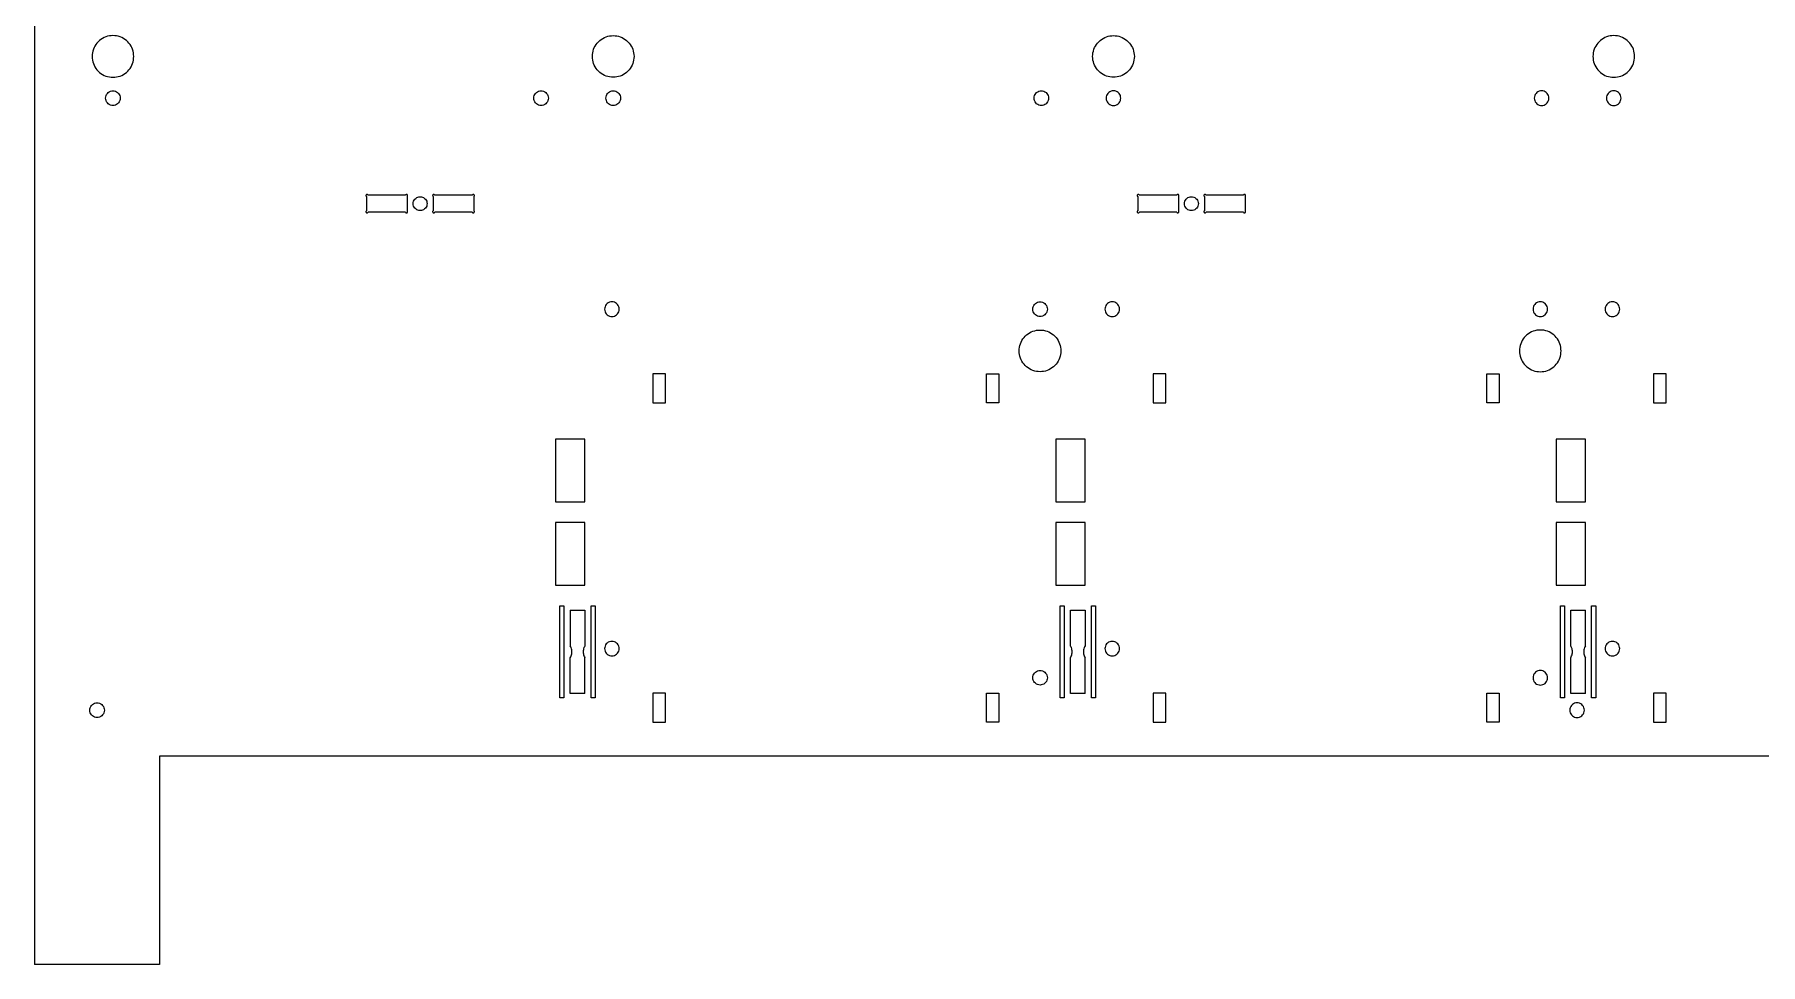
# Model space of a CAD drawing. Extents: x 0 to 1890, y 0 to 1229.
# Drawn here: x 0 to 414, y 473 to 696.1 of the extents above; entities that cross this region are included whole.
import ezdxf

# ---------------------------------------------------------------- set-up
doc = ezdxf.new("R2010")
doc.units = 0
doc.layers.get('0').update_dxf_attribs({"linetype": 'CONTINUOUS'})

msp = doc.modelspace()

# ---------------------------------------------------------------- linework, layer by layer
at = {"color": 7}
for points in [[(29.999992, 837.999762), (0, 837.999762), (0, 472.999867)], [(79.633327, 657.190045), (79.633327, 653.809571)], [(88.990211, 657.566468), (80.009739, 657.566468)], [(89.366626, 657.190045), (89.366626, 653.809571)], [(95.633323, 657.190045), (95.633323, 653.809571)], [(104.990206, 657.566468), (96.009737, 657.566468)], [(105.366621, 657.190045), (105.366621, 653.809571)], [(264.633265, 657.190045), (264.633265, 653.809571)], [(273.990173, 657.566468), (265.009688, 657.566468)], [(274.366569, 657.190045), (274.366569, 653.809571)], [(280.633276, 657.190045), (280.633276, 653.809571)], [(289.990158, 657.566468), (281.009673, 657.566468)], [(290.36658, 657.190045), (290.36658, 653.809571)], [(88.990211, 653.433175), (80.009739, 653.433175)], [(104.990206, 653.433175), (96.009737, 653.433175)], [(273.990173, 653.433175), (265.009688, 653.433175)], [(289.990158, 653.433175), (281.009673, 653.433175)], [(148.34496, 614.689825), (148.34496, 607.689825), (151.344958, 607.689825)], [(151.344958, 614.689825), (148.34496, 614.689825)], [(151.344958, 607.689825), (151.344958, 614.689825)], [(228.344936, 607.689825), (228.344936, 614.689825)], [(228.344936, 614.689825), (231.344934, 614.689825), (231.344934, 607.689825)], [(268.344919, 614.689825), (268.344919, 607.689825), (271.344922, 607.689825)], [(271.344922, 614.689825), (268.344919, 614.689825)], [(271.344922, 607.689825), (271.344922, 614.689825)], [(348.344895, 607.689825), (348.344895, 614.689825)], [(348.344895, 614.689825), (351.344899, 614.689825), (351.344899, 607.689825)], [(388.344883, 614.689825), (388.344883, 607.689825), (391.344887, 607.689825)], [(391.344887, 614.689825), (388.344883, 614.689825)], [(391.344887, 607.689825), (391.344887, 614.689825)], [(231.344934, 607.689825), (228.344936, 607.689825)], [(351.344899, 607.689825), (348.344895, 607.689825)], [(131.999964, 598.999826), (124.999964, 598.999826), (124.999964, 583.999834)], [(131.999964, 583.999834), (131.999964, 598.999826)], [(251.999931, 598.999826), (244.999931, 598.999826), (244.999931, 583.999834)], [(251.999931, 583.999834), (251.999931, 598.999826)], [(371.999908, 598.999826), (364.999908, 598.999826), (364.999908, 583.999834)], [(371.999908, 583.999834), (371.999908, 598.999826)], [(124.999964, 583.999834), (131.999964, 583.999834)], [(244.999931, 583.999834), (251.999931, 583.999834)], [(364.999908, 583.999834), (371.999908, 583.999834)], [(131.999964, 578.999845), (124.999964, 578.999845), (124.999964, 563.999853)], [(131.999964, 563.999853), (131.999964, 578.999845)], [(251.999931, 578.999845), (244.999931, 578.999845), (244.999931, 563.999853)], [(251.999931, 563.999853), (251.999931, 578.999845)], [(371.999908, 578.999845), (364.999908, 578.999845), (364.999908, 563.999853)], [(371.999908, 563.999853), (371.999908, 578.999845)], [(124.999964, 563.999853), (131.999964, 563.999853)], [(244.999931, 563.999853), (251.999931, 563.999853)], [(364.999908, 563.999853), (371.999908, 563.999853)], [(125.999964, 558.999843), (126.999964, 558.999843)], [(126.999964, 536.999848), (125.999964, 536.999848), (125.999964, 558.999843)], [(126.999964, 558.999843), (126.999964, 536.999848)], [(133.499963, 558.999843), (134.499963, 558.999843)], [(134.499963, 536.999848), (133.499963, 536.999848), (133.499963, 558.999843)], [(134.499963, 558.999843), (134.499963, 536.999848)], [(245.999931, 558.999843), (246.999931, 558.999843)], [(246.999931, 536.999848), (245.999931, 536.999848), (245.999931, 558.999843)], [(246.999931, 558.999843), (246.999931, 536.999848)], [(253.49993, 558.999843), (254.499928, 558.999843)], [(254.499928, 536.999848), (253.49993, 536.999848), (253.49993, 558.999843)], [(254.499928, 558.999843), (254.499928, 536.999848)], [(365.999901, 558.999843), (366.999893, 558.999843)], [(366.999893, 536.999848), (365.999901, 536.999848), (365.999901, 558.999843)], [(366.999893, 558.999843), (366.999893, 536.999848)], [(373.499884, 558.999843), (374.499903, 558.999843)], [(374.499903, 536.999848), (373.499884, 536.999848), (373.499884, 558.999843)], [(374.499903, 558.999843), (374.499903, 536.999848)], [(128.499964, 557.999843), (131.999964, 557.999843)], [(128.499964, 557.999843), (128.499964, 549.469541)], [(131.999964, 557.999843), (131.999964, 549.469541)], [(248.499931, 557.999843), (251.999931, 557.999843)], [(248.499931, 549.469541), (248.499931, 557.999843)], [(251.999931, 557.999843), (251.999931, 549.469541)], [(368.499895, 557.999843), (371.999908, 557.999843)], [(368.499895, 549.469541), (368.499895, 557.999843)], [(371.999908, 549.469541), (371.999908, 557.999843)], [(131.999964, 537.999849), (128.499964, 537.999849), (128.499964, 546.530153)], [(131.999964, 537.999849), (131.999964, 546.530153)], [(251.999931, 537.999849), (248.499931, 537.999849), (248.499931, 546.530153)], [(251.999931, 537.999849), (251.999931, 546.530153)], [(371.999908, 537.999849), (368.499895, 537.999849), (368.499895, 546.530153)], [(371.999908, 537.999849), (371.999908, 546.530153)], [(148.34496, 538.089849), (148.34496, 531.089852), (151.344958, 531.089852)], [(151.344958, 538.089849), (148.34496, 538.089849)], [(151.344958, 531.089852), (151.344958, 538.089849)], [(228.344936, 531.089852), (228.344936, 538.089849)], [(228.344936, 538.089849), (231.344934, 538.089849), (231.344934, 531.089852)], [(268.344919, 538.089849), (268.344919, 531.089852), (271.344922, 531.089852)], [(271.344922, 538.089849), (268.344919, 538.089849)], [(271.344922, 531.089852), (271.344922, 538.089849)], [(348.344895, 531.089852), (348.344895, 538.089849)], [(348.344895, 538.089849), (351.344899, 538.089849), (351.344899, 531.089852)], [(388.344883, 538.089849), (388.344883, 531.089852), (391.344887, 531.089852)], [(391.344887, 538.089849), (388.344883, 538.089849)], [(391.344887, 531.089852), (391.344887, 538.089849)], [(231.344934, 531.089852), (228.344936, 531.089852)], [(351.344899, 531.089852), (348.344895, 531.089852)], [(709.99981, 522.999854), (29.999992, 522.999854)], [(29.999992, 522.999854), (29.999992, 472.999867)], [(29.999992, 472.999867), (0, 472.999867)]]:
    msp.add_lwpolyline(points, dxfattribs=at)
for points in [[(23.809993, 690.809793)], [(143.80996, 690.809793)], [(263.809927, 690.809793)], [(383.809898, 690.809793)], [(20.559994, 680.809816)], [(123.249965, 680.809816)], [(140.55996, 680.809816)], [(243.249932, 680.809816)], [(260.559926, 680.809816)], [(363.249898, 680.809816)], [(380.559891, 680.809816)], [(94.166624, 655.499808)], [(279.166559, 655.499808)], [(140.24996, 630.189827)], [(242.939933, 630.189827)], [(260.249927, 630.189827)], [(362.93989, 630.189827)], [(380.249902, 630.189827)], [(246.189931, 620.189823)], [(366.189896, 620.189823)], [(140.24996, 548.759846)], [(260.249927, 548.759846)], [(380.249902, 548.759846)], [(242.939933, 541.779849)], [(362.93989, 541.779849)], [(16.749995, 533.99985)], [(371.7499, 533.99985)]]:
    msp.add_lwpolyline(points, close=True, dxfattribs=at)
for points, knots in [([(23.809993, 690.809793), (23.750371, 691.394467), (23.63198, 692.555443), (22.711726, 694.089806), (21.364166, 695.230596), (19.695109, 695.835645), (17.92488, 695.835645), (16.255824, 695.230596), (14.908264, 694.089806), (13.988009, 692.555443), (13.869618, 691.394467), (13.809996, 690.809793)], [0, 0, 0, 0, 1.745075, 3.465169, 5.210244, 6.95532, 8.675413, 10.420489, 12.165564, 13.885658, 15.630733, 15.630733, 15.630733, 15.630733]), ([(143.80996, 690.809793), (143.75022, 691.394366), (143.631595, 692.555146), (142.711262, 694.089135), (141.363739, 695.229615), (139.695084, 695.834488), (137.924454, 695.834488), (136.258137, 695.229615), (134.901282, 694.089135), (134.015621, 692.555146), (133.706392, 690.809793), (134.015621, 689.064441), (134.901283, 687.530452), (136.258138, 686.389972), (137.924455, 685.785099), (139.695085, 685.785099), (141.363739, 686.389972), (142.711262, 687.530452), (143.631595, 689.064441), (143.75022, 690.22522), (143.80996, 690.809793)], [0, 0, 0, 0, 1.74482, 3.464669, 5.209489, 6.954309, 8.674158, 10.418979, 12.163799, 13.883648, 15.628468, 17.373288, 19.093137, 20.837957, 22.582777, 24.302626, 26.047446, 27.792266, 29.512115, 31.256935, 31.256935, 31.256935, 31.256935]), ([(263.809927, 690.809793), (263.750187, 691.394366), (263.631562, 692.555146), (262.711229, 694.089135), (261.363706, 695.229615), (259.695052, 695.834488), (257.924421, 695.834488), (256.258104, 695.229615), (254.90125, 694.089135), (254.015588, 692.555146), (253.706359, 690.809793), (254.015588, 689.064441), (254.90125, 687.530452), (256.258105, 686.389972), (257.924422, 685.785099), (259.695052, 685.785099), (261.363706, 686.389972), (262.711229, 687.530452), (263.631563, 689.064441), (263.750187, 690.22522), (263.809927, 690.809793)], [0, 0, 0, 0, 1.74482, 3.464669, 5.209489, 6.954309, 8.674158, 10.418979, 12.163799, 13.883648, 15.628468, 17.373288, 19.093137, 20.837957, 22.582777, 24.302626, 26.047446, 27.792266, 29.512115, 31.256935, 31.256935, 31.256935, 31.256935]), ([(383.8099, 690.809793), (383.750159, 691.394366), (383.631533, 692.555146), (382.711199, 694.089135), (381.363675, 695.229615), (379.695021, 695.834488), (377.924391, 695.834488), (376.258074, 695.229615), (374.901219, 694.089135), (374.015558, 692.555146), (373.706328, 690.809793), (374.015559, 689.064441), (374.901221, 687.530452), (376.258076, 686.389972), (377.924393, 685.785099), (379.695023, 685.785099), (381.363677, 686.389972), (382.711201, 687.530452), (383.631534, 689.064441), (383.750158, 690.22522), (383.809898, 690.809793)], [0, 0, 0, 0, 1.74482, 3.46467, 5.20949, 6.95431, 8.674159, 10.418979, 12.163799, 13.883648, 15.628469, 17.373289, 19.093138, 20.837958, 22.582778, 24.302627, 26.047447, 27.792267, 29.512116, 31.256937, 31.256937, 31.256937, 31.256937]), ([(13.809996, 690.809793), (13.869618, 690.22512), (13.988009, 689.064144), (14.908264, 687.529781), (16.255824, 686.388991), (17.92488, 685.783942), (19.695109, 685.783942), (21.364166, 686.388991), (22.711726, 687.529781), (23.63198, 689.064144), (23.750371, 690.22512), (23.809993, 690.809793)], [0, 0, 0, 0, 1.745075, 3.465169, 5.210244, 6.95532, 8.675413, 10.420489, 12.165564, 13.885658, 15.630733, 15.630733, 15.630733, 15.630733]), ([(20.559994, 680.809816), (20.539085, 681.014417), (20.497567, 681.42069), (20.17545, 681.957586), (19.703817, 682.356754), (19.119788, 682.568459), (18.500067, 682.568459), (17.916856, 682.356754), (17.441957, 681.957586), (17.131976, 681.42069), (17.023746, 680.809816), (17.131976, 680.198943), (17.441957, 679.662047), (17.916856, 679.262879), (18.500067, 679.051173), (19.119788, 679.051173), (19.703817, 679.262879), (20.17545, 679.662047), (20.497567, 680.198943), (20.539085, 680.605216), (20.559994, 680.809816)], [0, 0, 0, 0, 0.610687, 1.212634, 1.823321, 2.434008, 3.035955, 3.646643, 4.25733, 4.859277, 5.469964, 6.080651, 6.682598, 7.293285, 7.903972, 8.505919, 9.116606, 9.727293, 10.329241, 10.939928, 10.939928, 10.939928, 10.939928]), ([(123.249965, 680.809816), (123.229239, 681.014573), (123.188083, 681.421154), (122.86611, 681.958637), (122.394344, 682.358289), (121.809968, 682.570271), (121.189832, 682.570271), (120.606266, 682.358289), (120.131263, 681.958637), (119.821318, 681.421154), (119.714035, 680.809816), (119.821318, 680.198479), (120.131263, 679.660996), (120.606266, 679.261343), (121.189832, 679.049362), (121.809968, 679.049362), (122.394344, 679.261343), (122.86611, 679.660996), (123.188083, 680.198479), (123.229239, 680.605059), (123.249965, 680.809816)], [0, 0, 0, 0, 0.611087, 1.213417, 1.824503, 2.43559, 3.03792, 3.649007, 4.260093, 4.862423, 5.47351, 6.084596, 6.686927, 7.298013, 7.9091, 8.51143, 9.122517, 9.733603, 10.335933, 10.94702, 10.94702, 10.94702, 10.94702]), ([(140.55996, 680.809816), (140.539233, 681.014573), (140.498078, 681.421154), (140.176105, 681.958637), (139.704339, 682.358289), (139.119962, 682.570271), (138.499827, 682.570271), (137.916261, 682.358289), (137.441257, 681.958637), (137.131313, 681.421154), (137.024029, 680.809816), (137.131313, 680.198479), (137.441257, 679.660996), (137.916261, 679.261343), (138.499827, 679.049362), (139.119962, 679.049362), (139.704339, 679.261343), (140.176105, 679.660996), (140.498078, 680.198479), (140.539233, 680.605059), (140.55996, 680.809816)], [0, 0, 0, 0, 0.611087, 1.213417, 1.824503, 2.43559, 3.03792, 3.649007, 4.260093, 4.862423, 5.47351, 6.084596, 6.686927, 7.298013, 7.9091, 8.51143, 9.122517, 9.733603, 10.335933, 10.94702, 10.94702, 10.94702, 10.94702]), ([(243.249932, 680.809816), (243.229023, 681.014417), (243.187504, 681.42069), (242.865388, 681.957586), (242.393754, 682.356754), (241.809725, 682.568459), (241.190005, 682.568459), (240.606794, 682.356754), (240.131895, 681.957586), (239.821913, 681.42069), (239.713683, 680.809816), (239.821913, 680.198943), (240.131895, 679.662047), (240.606794, 679.262879), (241.190005, 679.051173), (241.809726, 679.051173), (242.393755, 679.262879), (242.865388, 679.662047), (243.187504, 680.198943), (243.229023, 680.605216), (243.249932, 680.809816)], [0, 0, 0, 0, 0.610687, 1.212634, 1.823321, 2.434008, 3.035956, 3.646643, 4.25733, 4.859277, 5.469964, 6.080651, 6.682598, 7.293285, 7.903972, 8.505919, 9.116607, 9.727294, 10.329241, 10.939928, 10.939928, 10.939928, 10.939928]), ([(260.559927, 680.809816), (260.539018, 681.014417), (260.497499, 681.42069), (260.175382, 681.957586), (259.703749, 682.356754), (259.11972, 682.568459), (258.499999, 682.568459), (257.916788, 682.356754), (257.441889, 681.957586), (257.131908, 681.42069), (257.023677, 680.809816), (257.131908, 680.198943), (257.441889, 679.662047), (257.916789, 679.262879), (258.5, 679.051173), (259.11972, 679.051173), (259.703749, 679.262879), (260.175382, 679.662047), (260.497499, 680.198943), (260.539018, 680.605216), (260.559926, 680.809816)], [0, 0, 0, 0, 0.610687, 1.212634, 1.823321, 2.434008, 3.035956, 3.646643, 4.25733, 4.859277, 5.469964, 6.080651, 6.682598, 7.293285, 7.903972, 8.505919, 9.116607, 9.727294, 10.329241, 10.939928, 10.939928, 10.939928, 10.939928]), ([(363.249902, 680.809816), (363.228991, 681.014417), (363.187469, 681.42069), (362.865351, 681.957585), (362.393718, 682.356754), (361.809688, 682.568459), (361.189968, 682.568459), (360.606757, 682.356754), (360.131858, 681.957586), (359.821876, 681.42069), (359.713645, 680.809816), (359.821879, 680.198943), (360.131861, 679.662047), (360.60676, 679.262879), (361.189971, 679.051173), (361.809692, 679.051173), (362.393721, 679.262879), (362.865354, 679.662047), (363.187471, 680.198943), (363.228989, 680.605216), (363.249898, 680.809816)], [0, 0, 0, 0, 0.610688, 1.212636, 1.823323, 2.43401, 3.035957, 3.646645, 4.257332, 4.859279, 5.469966, 6.080653, 6.682601, 7.293288, 7.903975, 8.505922, 9.116609, 9.727296, 10.329244, 10.939931, 10.939931, 10.939931, 10.939931]), ([(380.559891, 680.809816), (380.539457, 681.014822), (380.498881, 681.421891), (380.177134, 681.960308), (379.705173, 682.360731), (379.120182, 682.573153), (378.499614, 682.573153), (377.914623, 682.360731), (377.442662, 681.960308), (377.120915, 681.421891), (377.080339, 681.014822), (377.059904, 680.809816)], [0, 0, 0, 0, 0.611722, 1.214662, 1.826384, 2.438106, 3.041046, 3.652768, 4.26449, 4.86743, 5.479152, 5.479152, 5.479152, 5.479152]), ([(377.059904, 680.809816), (377.080339, 680.60481), (377.120915, 680.197741), (377.442662, 679.659324), (377.914623, 679.258901), (378.499614, 679.046479), (379.120182, 679.046479), (379.705173, 679.258901), (380.177134, 679.659324), (380.498881, 680.197741), (380.539457, 680.60481), (380.559891, 680.809816)], [0, 0, 0, 0, 0.611722, 1.214662, 1.826384, 2.438106, 3.041046, 3.652768, 4.26449, 4.86743, 5.479152, 5.479152, 5.479152, 5.479152]), ([(80.009739, 657.566468), (79.987009, 657.596812), (79.941981, 657.656924), (79.835975, 657.703992), (79.722028, 657.707824), (79.615395, 657.665263), (79.534521, 657.584387), (79.491964, 657.477753), (79.495798, 657.363806), (79.54287, 657.257801), (79.602982, 657.212775), (79.633327, 657.190045)], [0, 0, 0, 0, 0.112155, 0.222175, 0.334329, 0.446484, 0.556504, 0.668658, 0.780813, 0.890833, 1.002987, 1.002987, 1.002987, 1.002987]), ([(89.366626, 657.190045), (89.39697, 657.212775), (89.457082, 657.257802), (89.504152, 657.363807), (89.507985, 657.477753), (89.465427, 657.584386), (89.384554, 657.665261), (89.277922, 657.707821), (89.163976, 657.70399), (89.05797, 657.656923), (89.012942, 657.596812), (88.990211, 657.566468)], [0, 0, 0, 0, 0.112154, 0.222173, 0.334327, 0.44648, 0.5565, 0.668653, 0.780807, 0.890826, 1.00298, 1.00298, 1.00298, 1.00298]), ([(94.166624, 655.499808), (94.146711, 655.694664), (94.10717, 656.081587), (93.800395, 656.592911), (93.351225, 656.973067), (92.795013, 657.17469), (92.204808, 657.17469), (91.649375, 656.973067), (91.197094, 656.592911), (90.901877, 656.081587), (90.798802, 655.499808), (90.901877, 654.91803), (91.197094, 654.406705), (91.649375, 654.026549), (92.204808, 653.824927), (92.795013, 653.824927), (93.351225, 654.026549), (93.800395, 654.406705), (94.10717, 654.91803), (94.146711, 655.304952), (94.166624, 655.499808)], [0, 0, 0, 0, 0.581601, 1.154878, 1.736479, 2.31808, 2.891357, 3.472958, 4.054559, 4.627836, 5.209437, 5.791038, 6.364316, 6.945917, 7.527517, 8.100795, 8.682396, 9.263997, 9.837274, 10.418875, 10.418875, 10.418875, 10.418875]), ([(96.009737, 657.566468), (95.987007, 657.596812), (95.941979, 657.656923), (95.835973, 657.70399), (95.722027, 657.707821), (95.615395, 657.665261), (95.534521, 657.584386), (95.491963, 657.477753), (95.495797, 657.363807), (95.542867, 657.257802), (95.602978, 657.212775), (95.633323, 657.190045)], [0, 0, 0, 0, 0.112154, 0.222173, 0.334327, 0.44648, 0.5565, 0.668653, 0.780807, 0.890826, 1.00298, 1.00298, 1.00298, 1.00298]), ([(105.366621, 657.190045), (105.396966, 657.212775), (105.457077, 657.257802), (105.504147, 657.363807), (105.50798, 657.477753), (105.465423, 657.584386), (105.384549, 657.665261), (105.277917, 657.707821), (105.163971, 657.70399), (105.057965, 657.656923), (105.012937, 657.596812), (104.990206, 657.566468)], [0, 0, 0, 0, 0.112154, 0.222173, 0.334327, 0.44648, 0.5565, 0.668653, 0.780807, 0.890826, 1.00298, 1.00298, 1.00298, 1.00298]), ([(265.009688, 657.566468), (264.986957, 657.596811), (264.941929, 657.656919), (264.835924, 657.703984), (264.721981, 657.707814), (264.615351, 657.665255), (264.534478, 657.584383), (264.491919, 657.477753), (264.49575, 657.363809), (264.542814, 657.257805), (264.602923, 657.212776), (264.633265, 657.190045)], [0, 0, 0, 0, 0.112151, 0.222168, 0.33432, 0.446471, 0.556488, 0.668639, 0.780791, 0.890808, 1.002959, 1.002959, 1.002959, 1.002959]), ([(274.366569, 657.190045), (274.396918, 657.212773), (274.457037, 657.257795), (274.504119, 657.363802), (274.50796, 657.477754), (274.465405, 657.584394), (274.384529, 657.665276), (274.277891, 657.707838), (274.163939, 657.704005), (274.057929, 657.656931), (274.012903, 657.596815), (273.990173, 657.566468)], [0, 0, 0, 0, 0.112159, 0.222184, 0.334343, 0.446503, 0.556527, 0.668686, 0.780846, 0.89087, 1.00303, 1.00303, 1.00303, 1.00303]), ([(279.166559, 655.499808), (279.146646, 655.694664), (279.107105, 656.081587), (278.80033, 656.592911), (278.35116, 656.973067), (277.794948, 657.17469), (277.204744, 657.17469), (276.64931, 656.973067), (276.19703, 656.592911), (275.901812, 656.081587), (275.798737, 655.499808), (275.901812, 654.91803), (276.19703, 654.406705), (276.64931, 654.026549), (277.204744, 653.824927), (277.794948, 653.824927), (278.35116, 654.026549), (278.80033, 654.406705), (279.107105, 654.91803), (279.146646, 655.304952), (279.166559, 655.499808)], [0, 0, 0, 0, 0.581601, 1.154878, 1.736479, 2.31808, 2.891357, 3.472958, 4.054559, 4.627836, 5.209437, 5.791038, 6.364316, 6.945917, 7.527517, 8.100795, 8.682396, 9.263997, 9.837274, 10.418875, 10.418875, 10.418875, 10.418875]), ([(281.009673, 657.566468), (280.986943, 657.596815), (280.941916, 657.656931), (280.835906, 657.704005), (280.721954, 657.707838), (280.615317, 657.665276), (280.534441, 657.584394), (280.491886, 657.477754), (280.495727, 657.363802), (280.542808, 657.257795), (280.602928, 657.212773), (280.633276, 657.190045)], [0, 0, 0, 0, 0.112159, 0.222184, 0.334343, 0.446503, 0.556527, 0.668686, 0.780846, 0.89087, 1.00303, 1.00303, 1.00303, 1.00303]), ([(290.36658, 657.190045), (290.396923, 657.212776), (290.457031, 657.257805), (290.504096, 657.363809), (290.507926, 657.477753), (290.465367, 657.584383), (290.384495, 657.665255), (290.277865, 657.707814), (290.163921, 657.703984), (290.057917, 657.656919), (290.012888, 657.596811), (289.990158, 657.566468)], [0, 0, 0, 0, 0.112151, 0.222168, 0.33432, 0.446471, 0.556488, 0.668639, 0.780791, 0.890808, 1.002959, 1.002959, 1.002959, 1.002959]), ([(79.633327, 653.809571), (79.600965, 653.784886), (79.536937, 653.736049), (79.491366, 653.619816), (79.496138, 653.497433), (79.553323, 653.388049), (79.650797, 653.313232), (79.763268, 653.288134), (79.866926, 653.306931), (79.953141, 653.35478), (79.990783, 653.406918), (80.009739, 653.433175)], [0, 0, 0, 0, 0.12015, 0.237709, 0.357859, 0.478009, 0.595568, 0.715718, 0.81188, 0.906665, 1.002826, 1.002826, 1.002826, 1.002826]), ([(88.990211, 653.433175), (89.009168, 653.406918), (89.046811, 653.354779), (89.133027, 653.30693), (89.236685, 653.288134), (89.349156, 653.313232), (89.44663, 653.388049), (89.503815, 653.497433), (89.508588, 653.619816), (89.463016, 653.736049), (89.398989, 653.784886), (89.366626, 653.809571)], [0, 0, 0, 0, 0.096162, 0.190949, 0.287111, 0.407261, 0.52482, 0.64497, 0.76512, 0.882679, 1.002829, 1.002829, 1.002829, 1.002829]), ([(95.633323, 653.809571), (95.60096, 653.784886), (95.536932, 653.736049), (95.491361, 653.619816), (95.496133, 653.497433), (95.553318, 653.388049), (95.650792, 653.313232), (95.763263, 653.288134), (95.866922, 653.30693), (95.953138, 653.354779), (95.99078, 653.406918), (96.009737, 653.433175)], [0, 0, 0, 0, 0.12015, 0.237709, 0.357859, 0.478009, 0.595568, 0.715718, 0.811881, 0.906667, 1.002829, 1.002829, 1.002829, 1.002829]), ([(104.990206, 653.433175), (105.009163, 653.406918), (105.046806, 653.354779), (105.133022, 653.30693), (105.236681, 653.288134), (105.349152, 653.313232), (105.446626, 653.388049), (105.503811, 653.497433), (105.508583, 653.619816), (105.463011, 653.736049), (105.398984, 653.784886), (105.366621, 653.809571)], [0, 0, 0, 0, 0.096162, 0.190949, 0.287111, 0.407261, 0.52482, 0.64497, 0.76512, 0.882679, 1.002829, 1.002829, 1.002829, 1.002829]), ([(264.633265, 653.809571), (264.600902, 653.784885), (264.536873, 653.736046), (264.491302, 653.61981), (264.496078, 653.497423), (264.553269, 653.388039), (264.650749, 653.313224), (264.763223, 653.288135), (264.866879, 653.306933), (264.953091, 653.354782), (264.990732, 653.406919), (265.009688, 653.433175)], [0, 0, 0, 0, 0.120153, 0.237715, 0.357868, 0.478021, 0.595583, 0.715736, 0.811895, 0.906678, 1.002837, 1.002837, 1.002837, 1.002837]), ([(273.990173, 653.433175), (274.009129, 653.406918), (274.04677, 653.354782), (274.132982, 653.306933), (274.236637, 653.288132), (274.349106, 653.313236), (274.446577, 653.388053), (274.503759, 653.497437), (274.50853, 653.619819), (274.462958, 653.73605), (274.398931, 653.784886), (274.366569, 653.809571)], [0, 0, 0, 0, 0.096159, 0.190942, 0.287101, 0.407249, 0.524807, 0.644956, 0.765104, 0.882662, 1.002811, 1.002811, 1.002811, 1.002811]), ([(280.633276, 653.809571), (280.600914, 653.784886), (280.536887, 653.73605), (280.491315, 653.619819), (280.496086, 653.497437), (280.553269, 653.388053), (280.65074, 653.313236), (280.763208, 653.288132), (280.866864, 653.306933), (280.953076, 653.354782), (280.990717, 653.406918), (281.009673, 653.433175)], [0, 0, 0, 0, 0.120149, 0.237707, 0.357855, 0.478004, 0.595562, 0.71571, 0.811869, 0.906652, 1.002811, 1.002811, 1.002811, 1.002811]), ([(289.990158, 653.433175), (290.009114, 653.406919), (290.046755, 653.354782), (290.132967, 653.306933), (290.236623, 653.288135), (290.349097, 653.313224), (290.446577, 653.388039), (290.503768, 653.497423), (290.508544, 653.61981), (290.462973, 653.736046), (290.398944, 653.784885), (290.36658, 653.809571)], [0, 0, 0, 0, 0.096159, 0.190942, 0.287101, 0.407254, 0.524816, 0.644969, 0.765122, 0.882684, 1.002837, 1.002837, 1.002837, 1.002837]), ([(140.249961, 630.189827), (140.229052, 630.394427), (140.187533, 630.8007), (139.865416, 631.337596), (139.393783, 631.736764), (138.809754, 631.948469), (138.190033, 631.948469), (137.606822, 631.736764), (137.131923, 631.337596), (136.821942, 630.8007), (136.713712, 630.189826), (136.821942, 629.578953), (137.131923, 629.042057), (137.606823, 628.642889), (138.190034, 628.431184), (138.809754, 628.431184), (139.393783, 628.642889), (139.865416, 629.042057), (140.187533, 629.578953), (140.229051, 629.985226), (140.24996, 630.189827)], [0, 0, 0, 0, 0.610687, 1.212634, 1.823321, 2.434008, 3.035955, 3.646642, 4.257329, 4.859277, 5.469964, 6.080651, 6.682598, 7.293285, 7.903972, 8.505919, 9.116606, 9.727293, 10.32924, 10.939927, 10.939927, 10.939927, 10.939927]), ([(242.939933, 630.189827), (242.919024, 630.394427), (242.877505, 630.8007), (242.555388, 631.337596), (242.083755, 631.736764), (241.499726, 631.948469), (240.880006, 631.948469), (240.296795, 631.736764), (239.821896, 631.337596), (239.511914, 630.8007), (239.403684, 630.189826), (239.511914, 629.578953), (239.821896, 629.042057), (240.296795, 628.642889), (240.880006, 628.431184), (241.499727, 628.431184), (242.083756, 628.642889), (242.555389, 629.042057), (242.877505, 629.578953), (242.919024, 629.985226), (242.939933, 630.189827)], [0, 0, 0, 0, 0.610687, 1.212634, 1.823321, 2.434008, 3.035955, 3.646642, 4.257329, 4.859277, 5.469964, 6.080651, 6.682598, 7.293285, 7.903972, 8.505919, 9.116606, 9.727293, 10.32924, 10.939927, 10.939927, 10.939927, 10.939927]), ([(260.249928, 630.189827), (260.229019, 630.394427), (260.1875, 630.8007), (259.865383, 631.337596), (259.39375, 631.736764), (258.809721, 631.948469), (258.19, 631.948469), (257.60679, 631.736764), (257.13189, 631.337596), (256.821909, 630.8007), (256.713679, 630.189826), (256.821909, 629.578953), (257.131891, 629.042057), (257.60679, 628.642889), (258.190001, 628.431184), (258.809721, 628.431184), (259.39375, 628.642889), (259.865383, 629.042057), (260.1875, 629.578953), (260.229019, 629.985226), (260.249927, 630.189827)], [0, 0, 0, 0, 0.610687, 1.212634, 1.823321, 2.434008, 3.035955, 3.646642, 4.257329, 4.859277, 5.469964, 6.080651, 6.682598, 7.293285, 7.903972, 8.505919, 9.116606, 9.727293, 10.32924, 10.939927, 10.939927, 10.939927, 10.939927]), ([(362.93989, 630.189827), (362.91945, 630.394828), (362.878864, 630.801889), (362.557113, 631.340289), (362.085156, 631.740699), (361.500174, 631.953113), (360.879618, 631.953113), (360.294637, 631.740699), (359.82268, 631.340289), (359.500928, 630.801889), (359.460343, 630.394828), (359.439903, 630.189827)], [0, 0, 0, 0, 0.611711, 1.21464, 1.826351, 2.438062, 3.040991, 3.652702, 4.264414, 4.867343, 5.479054, 5.479054, 5.479054, 5.479054]), ([(359.439903, 630.189827), (359.460343, 629.984825), (359.500928, 629.577764), (359.82268, 629.039364), (360.294637, 628.638954), (360.879618, 628.42654), (361.500174, 628.42654), (362.085156, 628.638954), (362.557113, 629.039364), (362.878864, 629.577764), (362.91945, 629.984825), (362.93989, 630.189827)], [0, 0, 0, 0, 0.611711, 1.21464, 1.826351, 2.438062, 3.040991, 3.652702, 4.264414, 4.867343, 5.479054, 5.479054, 5.479054, 5.479054]), ([(380.249905, 630.189827), (380.228995, 630.394427), (380.187472, 630.8007), (379.865354, 631.337596), (379.393721, 631.736764), (378.809692, 631.948469), (378.189972, 631.948469), (377.606761, 631.736764), (377.131861, 631.337596), (376.82188, 630.8007), (376.713649, 630.189826), (376.821883, 629.578953), (377.131865, 629.042057), (377.606764, 628.642889), (378.189975, 628.431184), (378.809696, 628.431184), (379.393725, 628.642889), (379.865358, 629.042057), (380.187474, 629.578953), (380.228993, 629.985226), (380.249902, 630.189827)], [0, 0, 0, 0, 0.610688, 1.212636, 1.823323, 2.43401, 3.035957, 3.646644, 4.257331, 4.859278, 5.469965, 6.080653, 6.6826, 7.293288, 7.903975, 8.505922, 9.116609, 9.727296, 10.329243, 10.93993, 10.93993, 10.93993, 10.93993]), ([(246.189931, 620.189823), (246.130191, 620.774396), (246.011566, 621.935176), (245.091233, 623.469164), (243.743709, 624.609645), (242.075055, 625.214517), (240.304425, 625.214517), (238.638108, 624.609645), (237.281253, 623.469164), (236.395592, 621.935176), (236.086363, 620.189823), (236.395592, 618.44447), (237.281254, 616.910481), (238.638108, 615.770001), (240.304426, 615.165128), (242.075056, 615.165128), (243.74371, 615.770001), (245.091233, 616.910481), (246.011566, 618.44447), (246.130191, 619.60525), (246.189931, 620.189823)], [0, 0, 0, 0, 1.74482, 3.464669, 5.209489, 6.954309, 8.674158, 10.418979, 12.163799, 13.883648, 15.628468, 17.373288, 19.093137, 20.837957, 22.582777, 24.302626, 26.047446, 27.792266, 29.512115, 31.256935, 31.256935, 31.256935, 31.256935]), ([(366.189898, 620.189823), (366.130157, 620.774396), (366.011531, 621.935176), (365.091198, 623.469164), (363.743674, 624.609645), (362.07502, 625.214517), (360.30439, 625.214517), (358.638073, 624.609645), (357.281218, 623.469164), (356.395556, 621.935176), (356.086327, 620.189823), (356.395557, 618.44447), (357.281219, 616.910481), (358.638074, 615.770001), (360.304391, 615.165128), (362.075021, 615.165128), (363.743675, 615.770001), (365.091199, 616.910481), (366.011532, 618.44447), (366.130157, 619.60525), (366.189896, 620.189823)], [0, 0, 0, 0, 1.74482, 3.46467, 5.20949, 6.95431, 8.674159, 10.418979, 12.163799, 13.883648, 15.628469, 17.373289, 19.093138, 20.837958, 22.582778, 24.302627, 26.047447, 27.792267, 29.512116, 31.256937, 31.256937, 31.256937, 31.256937]), ([(128.499964, 546.530153), (128.642397, 546.844285), (128.925168, 547.467927), (128.925168, 548.531767), (128.642397, 549.155409), (128.499964, 549.469541)], [0, 0, 0, 0, 1.027168, 2.039221, 3.066389, 3.066389, 3.066389, 3.066389]), ([(131.999964, 549.469541), (131.85753, 549.155409), (131.574759, 548.531767), (131.574759, 547.467927), (131.85753, 546.844285), (131.999964, 546.530153)], [0, 0, 0, 0, 1.027168, 2.039221, 3.066389, 3.066389, 3.066389, 3.066389]), ([(140.249961, 548.759846), (140.229052, 548.964447), (140.187533, 549.37072), (139.865416, 549.907616), (139.393783, 550.306784), (138.809754, 550.518489), (138.190033, 550.518489), (137.606822, 550.306784), (137.131923, 549.907616), (136.821942, 549.37072), (136.713712, 548.759846), (136.821942, 548.148973), (137.131923, 547.612077), (137.606823, 547.212909), (138.190034, 547.001204), (138.809754, 547.001204), (139.393783, 547.212909), (139.865416, 547.612077), (140.187533, 548.148973), (140.229051, 548.555246), (140.24996, 548.759846)], [0, 0, 0, 0, 0.610687, 1.212634, 1.823321, 2.434008, 3.035955, 3.646642, 4.257329, 4.859277, 5.469964, 6.080651, 6.682598, 7.293285, 7.903972, 8.505919, 9.116606, 9.727293, 10.32924, 10.939927, 10.939927, 10.939927, 10.939927]), ([(248.499931, 546.530153), (248.642364, 546.844285), (248.925135, 547.467927), (248.925135, 548.531767), (248.642364, 549.155409), (248.499931, 549.469541)], [0, 0, 0, 0, 1.027168, 2.039221, 3.066389, 3.066389, 3.066389, 3.066389]), ([(251.999931, 549.469541), (251.857497, 549.155409), (251.574726, 548.531767), (251.574726, 547.467927), (251.857497, 546.844285), (251.999931, 546.530153)], [0, 0, 0, 0, 1.027168, 2.039221, 3.066389, 3.066389, 3.066389, 3.066389]), ([(260.249928, 548.759846), (260.229019, 548.964447), (260.1875, 549.37072), (259.865383, 549.907616), (259.39375, 550.306784), (258.809721, 550.518489), (258.19, 550.518489), (257.60679, 550.306784), (257.13189, 549.907616), (256.821909, 549.37072), (256.713679, 548.759846), (256.821909, 548.148973), (257.131891, 547.612077), (257.60679, 547.212909), (258.190001, 547.001204), (258.809721, 547.001204), (259.39375, 547.212909), (259.865383, 547.612077), (260.1875, 548.148973), (260.229019, 548.555246), (260.249927, 548.759846)], [0, 0, 0, 0, 0.610687, 1.212634, 1.823321, 2.434008, 3.035955, 3.646642, 4.257329, 4.859277, 5.469964, 6.080651, 6.682598, 7.293285, 7.903972, 8.505919, 9.116606, 9.727293, 10.32924, 10.939927, 10.939927, 10.939927, 10.939927]), ([(368.499895, 546.530153), (368.642329, 546.844285), (368.925099, 547.467927), (368.925099, 548.531767), (368.642329, 549.155409), (368.499895, 549.469541)], [0, 0, 0, 0, 1.027168, 2.039221, 3.066389, 3.066389, 3.066389, 3.066389]), ([(371.999908, 549.469541), (371.857475, 549.155409), (371.574704, 548.531767), (371.574704, 547.467927), (371.857475, 546.844285), (371.999908, 546.530153)], [0, 0, 0, 0, 1.027168, 2.039221, 3.066389, 3.066389, 3.066389, 3.066389]), ([(380.249905, 548.759846), (380.228995, 548.964447), (380.187472, 549.37072), (379.865354, 549.907616), (379.393721, 550.306784), (378.809692, 550.518489), (378.189972, 550.518489), (377.606761, 550.306784), (377.131861, 549.907616), (376.82188, 549.37072), (376.713649, 548.759846), (376.821883, 548.148973), (377.131865, 547.612077), (377.606764, 547.212909), (378.189975, 547.001204), (378.809696, 547.001204), (379.393725, 547.212909), (379.865358, 547.612077), (380.187474, 548.148973), (380.228993, 548.555246), (380.249902, 548.759846)], [0, 0, 0, 0, 0.610688, 1.212636, 1.823323, 2.43401, 3.035957, 3.646644, 4.257331, 4.859278, 5.469965, 6.080653, 6.6826, 7.293288, 7.903975, 8.505922, 9.116609, 9.727296, 10.329243, 10.93993, 10.93993, 10.93993, 10.93993]), ([(242.939933, 541.779849), (242.919024, 541.98445), (242.877505, 542.390723), (242.555388, 542.927618), (242.083755, 543.326787), (241.499726, 543.538492), (240.880006, 543.538492), (240.296795, 543.326787), (239.821896, 542.927619), (239.511914, 542.390723), (239.403684, 541.779849), (239.511914, 541.168976), (239.821896, 540.63208), (240.296795, 540.232912), (240.880006, 540.021206), (241.499727, 540.021206), (242.083756, 540.232912), (242.555389, 540.63208), (242.877505, 541.168976), (242.919024, 541.575249), (242.939933, 541.779849)], [0, 0, 0, 0, 0.610687, 1.212634, 1.823321, 2.434008, 3.035955, 3.646642, 4.257329, 4.859277, 5.469964, 6.080651, 6.682598, 7.293285, 7.903972, 8.505919, 9.116606, 9.727293, 10.32924, 10.939927, 10.939927, 10.939927, 10.939927]), ([(362.93989, 541.779849), (362.91945, 541.984851), (362.878864, 542.391911), (362.557113, 542.930312), (362.085156, 543.330722), (361.500174, 543.543136), (360.879618, 543.543136), (360.294637, 543.330722), (359.82268, 542.930312), (359.500928, 542.391911), (359.460343, 541.984851), (359.439903, 541.779849)], [0, 0, 0, 0, 0.611711, 1.21464, 1.826351, 2.438062, 3.040991, 3.652702, 4.264414, 4.867343, 5.479054, 5.479054, 5.479054, 5.479054]), ([(359.439903, 541.779849), (359.460343, 541.574847), (359.500928, 541.167787), (359.82268, 540.629386), (360.294637, 540.228977), (360.879618, 540.016562), (361.500174, 540.016562), (362.085156, 540.228977), (362.557113, 540.629386), (362.878864, 541.167787), (362.91945, 541.574847), (362.93989, 541.779849)], [0, 0, 0, 0, 0.611711, 1.21464, 1.826351, 2.438062, 3.040991, 3.652702, 4.264414, 4.867343, 5.479054, 5.479054, 5.479054, 5.479054]), ([(16.749995, 533.99985), (16.729086, 534.20445), (16.687568, 534.610723), (16.365451, 535.147619), (15.893818, 535.546787), (15.309789, 535.758493), (14.690069, 535.758493), (14.106858, 535.546787), (13.631958, 535.147619), (13.321977, 534.610723), (13.213747, 533.99985), (13.321977, 533.388976), (13.631958, 532.85208), (14.106858, 532.452912), (14.690069, 532.241207), (15.309789, 532.241207), (15.893818, 532.452912), (16.365451, 532.85208), (16.687568, 533.388976), (16.729086, 533.795249), (16.749995, 533.99985)], [0, 0, 0, 0, 0.610687, 1.212634, 1.823321, 2.434008, 3.035956, 3.646643, 4.25733, 4.859277, 5.469964, 6.080651, 6.682598, 7.293285, 7.903972, 8.505919, 9.116606, 9.727294, 10.329241, 10.939928, 10.939928, 10.939928, 10.939928]), ([(371.749904, 533.99985), (371.728993, 534.20445), (371.68747, 534.610723), (371.365353, 535.147619), (370.893719, 535.546787), (370.30969, 535.758493), (369.68997, 535.758493), (369.106759, 535.546787), (368.63186, 535.147619), (368.321878, 534.610723), (368.213647, 533.99985), (368.321881, 533.388976), (368.631863, 532.85208), (369.106762, 532.452912), (369.689973, 532.241207), (370.309694, 532.241207), (370.893723, 532.452912), (371.365356, 532.85208), (371.687473, 533.388976), (371.728991, 533.795249), (371.7499, 533.99985)], [0, 0, 0, 0, 0.610688, 1.212636, 1.823323, 2.43401, 3.035957, 3.646644, 4.257331, 4.859278, 5.469965, 6.080653, 6.6826, 7.293288, 7.903975, 8.505922, 9.116609, 9.727296, 10.329243, 10.93993, 10.93993, 10.93993, 10.93993])]:
    msp.add_open_spline(points, degree=3, knots=knots, dxfattribs=at)

doc.saveas('drawing.dxf')
